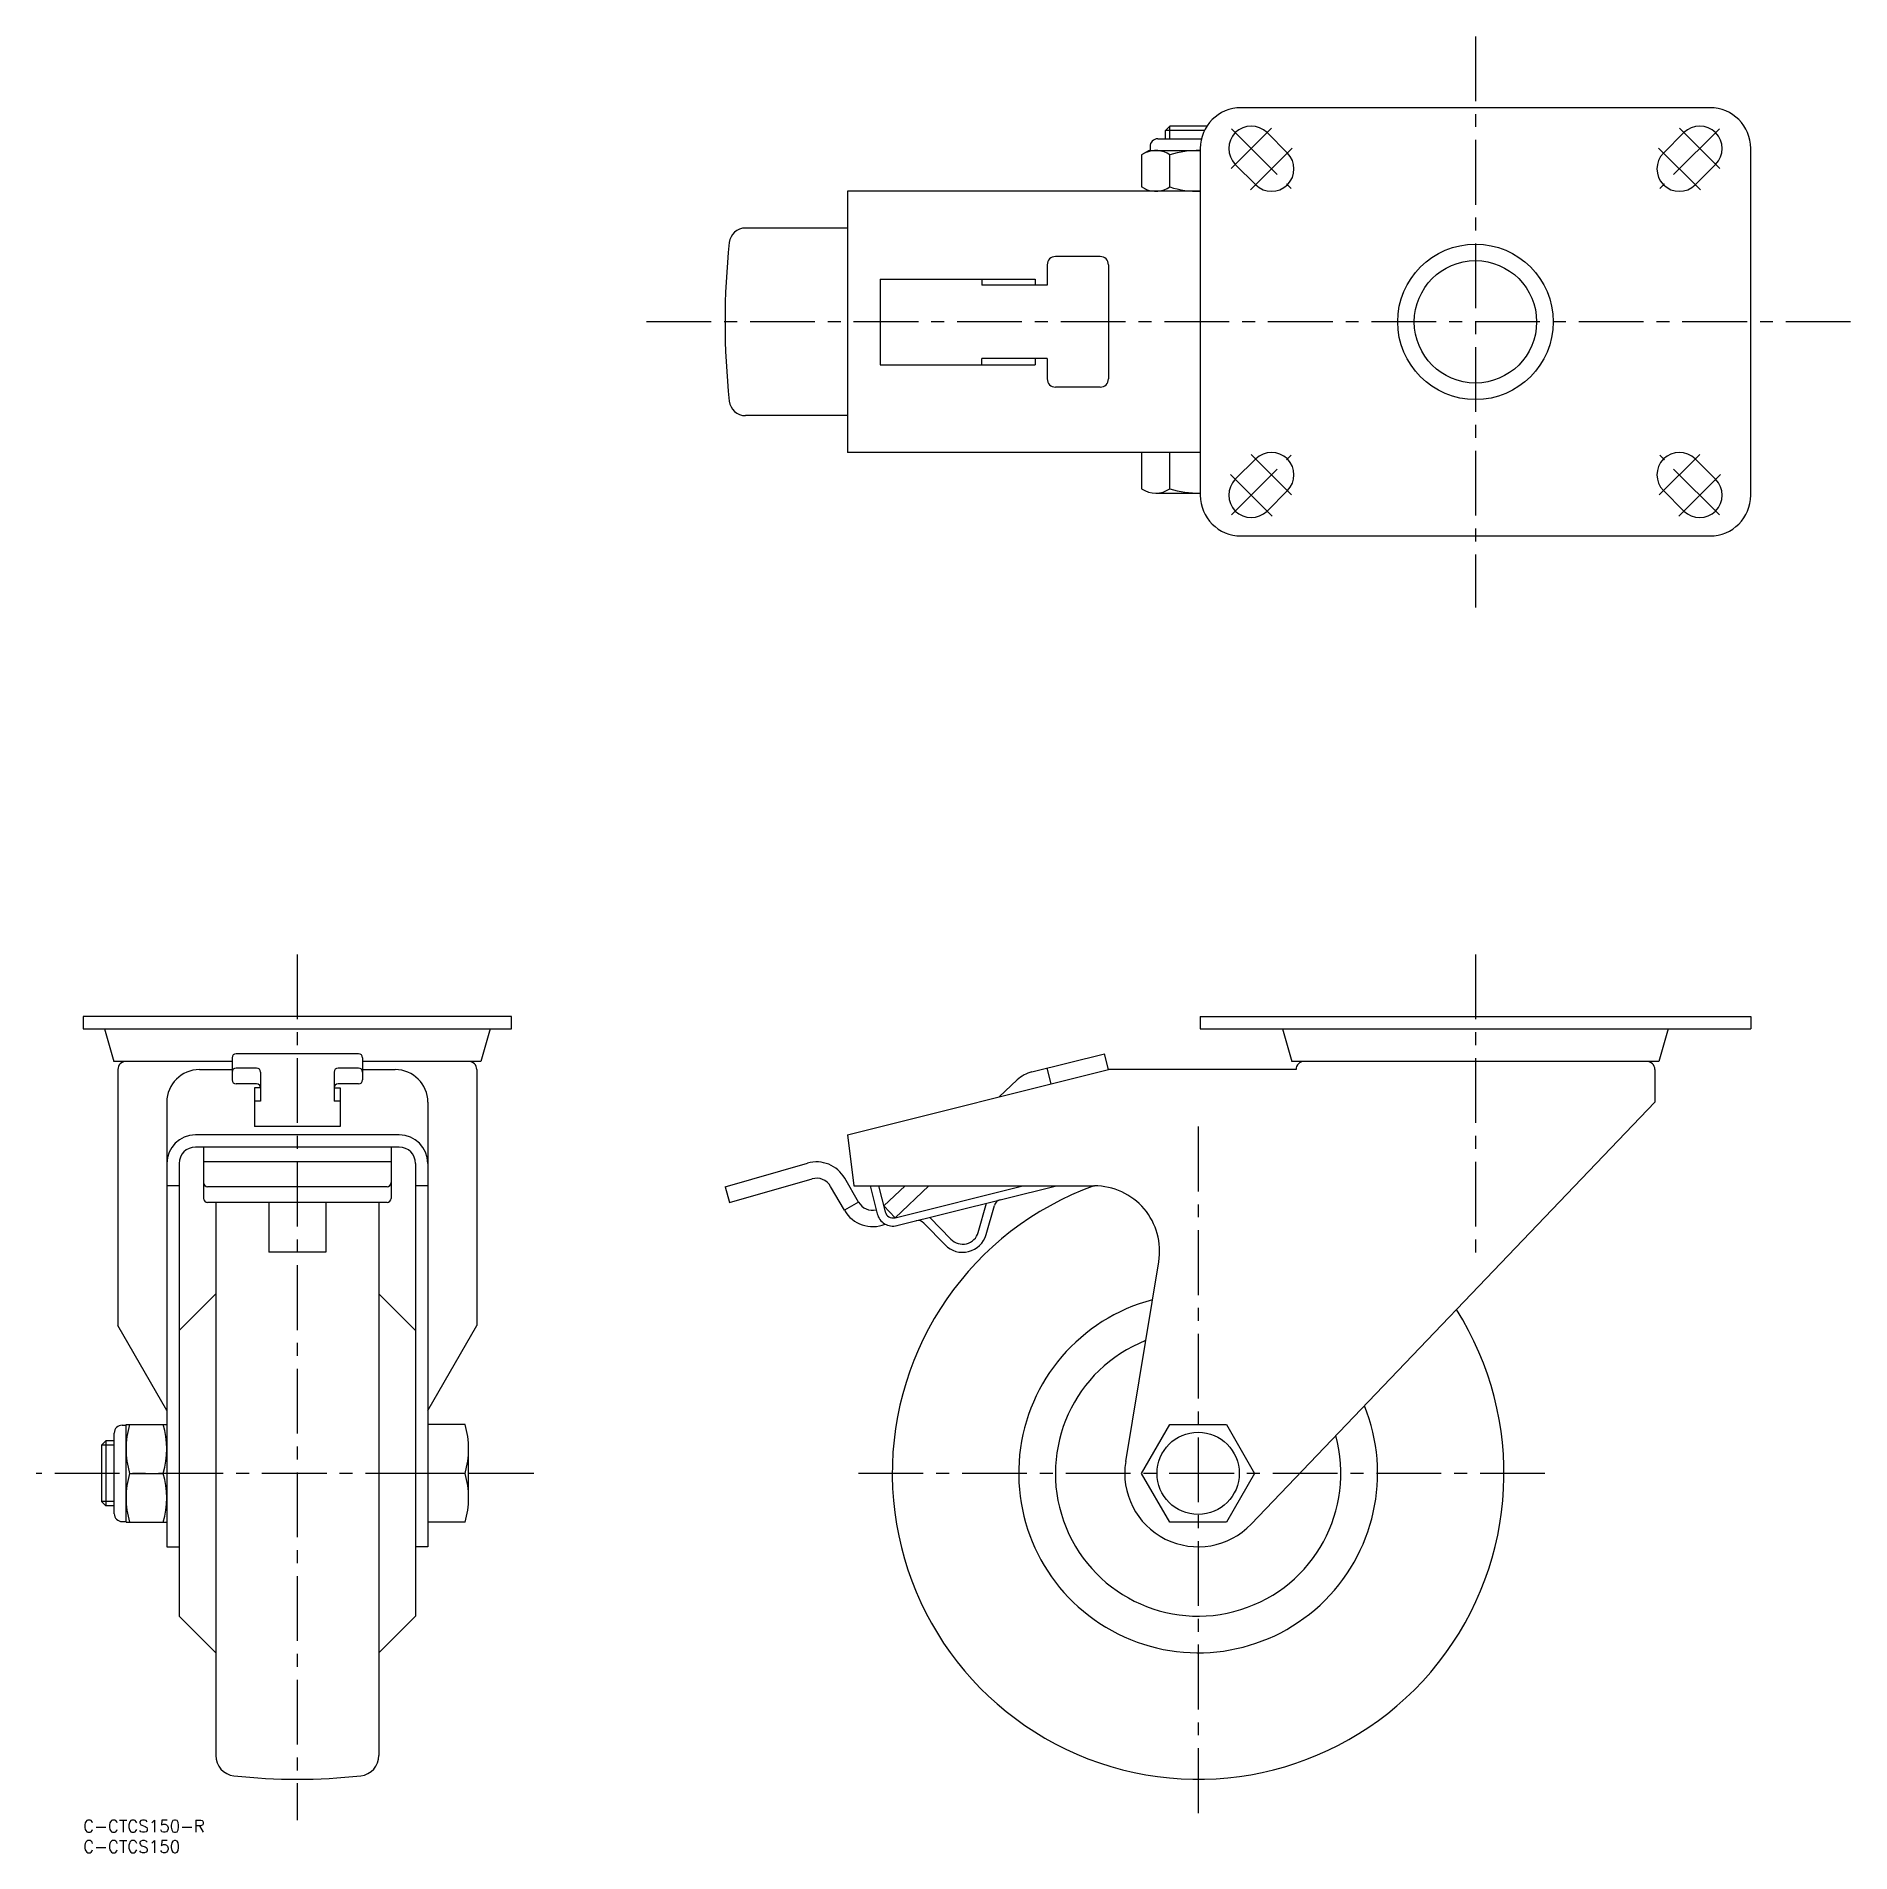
# Model space of a CAD drawing. Extents: x -11 to 433, y -8 to 437.
import ezdxf

# ---------------------------------------------------------------- set-up
doc = ezdxf.new("R2010")
doc.units = 0
doc.header["$LTSCALE"] = 0.5
doc.linetypes.add('CENTER', pattern=[50.8, 31.75, -6.35, 6.35, -6.35])
doc.linetypes.add('DASHED', pattern=[19.05, 12.7, -6.35])
for name, color, linetype in [('MSM_CENTER', 1, 'CENTER'), ('MSM_CONTINUOUS', 7, 'CONTINUOUS'), ('MSM_DASHED', 4, 'DASHED'), ('MSM_PART_NUMBER', 7, 'CONTINUOUS')]:
    doc.layers.add(name, color=color, linetype=linetype)
doc.styles.get("Standard").update_dxf_attribs({"font": 'txt.shx', "height": 3, "bigfont": 'bigfont.shx'})

msp = doc.modelspace()

# ---------------------------------------------------------------- linework, layer by layer
at = {"layer": 'MSM_CENTER'}
for p, q in [((341.38, 437.32), (341.38, 297.32)), ((281.46, 404.9), (291.38, 414.82)), ((281.57, 414.64), (296.2, 400)), ((401.2, 414.64), (386.57, 400)), ((401.31, 404.9), (391.39, 414.82)), ((286.24, 399.68), (296.47, 409.91)), ((396.53, 399.68), (386.29, 409.91)), ((433.38, 367.32), (135.38, 367.32)), ((281.56, 320), (296.19, 334.63)), ((286.39, 334.82), (296.31, 324.9)), ((396.38, 334.82), (386.46, 324.9)), ((401.2, 320), (386.57, 334.64)), ((281.29, 329.91), (291.53, 319.68)), ((401.47, 329.91), (391.24, 319.68)), ((52.5, 212.21), (52.5, 0)), ((341.38, 212.21), (341.38, 138.27)), ((273.38, 170), (273.38, 0)), ((110.5, 85), (-11.5, 85)), ((358.38, 85), (188.38, 85))]:
    msp.add_line(p, q, dxfattribs=at)
at = {"layer": 'MSM_CONTINUOUS'}
for p, q in [((398.88, 419.82), (283.88, 419.82)), ((266.47, 415.32), (265.38, 414.24)), ((265.38, 412.2), (265.38, 414.24)), ((274.91, 414.24), (265.38, 414.24)), ((275.53, 415.32), (266.47, 415.32)), ((261.58, 410.28), (261.58, 409.32)), ((263.5, 412.2), (274.17, 412.2)), ((273.88, 409.82), (273.88, 324.82)), ((295.27, 408.71), (290.27, 413.71)), ((392.49, 413.71), (387.49, 408.71)), ((408.88, 324.82), (408.88, 409.82)), ((261.38, 409.32), (259.53, 408.25)), ((259.53, 408.25), (259.53, 400.39)), ((261.38, 409.32), (273.88, 409.32)), ((266.46, 400.39), (266.46, 408.25)), ((282.49, 405.93), (287.49, 400.93)), ((395.27, 400.93), (400.27, 405.93)), ((187.38, 399.32), (187.38, 335.32)), ((273.88, 399.32), (187.38, 399.32)), ((261.38, 399.32), (259.53, 400.39)), ((187.38, 390.32), (162.39, 390.32)), ((249.38, 383.32), (238.38, 383.32)), ((236.38, 381.32), (236.38, 376.32)), ((251.38, 381.32), (251.38, 353.32)), ((195.38, 377.82), (195.38, 356.82)), ((195.38, 377.82), (233.38, 377.82)), ((220.38, 377.82), (220.38, 376.32)), ((236.38, 376.32), (220.38, 376.32)), ((233.38, 377.82), (233.38, 376.32)), ((195.38, 356.82), (233.38, 356.82)), ((236.38, 358.32), (220.38, 358.32)), ((220.38, 356.82), (220.38, 358.32)), ((233.38, 358.32), (233.38, 356.82)), ((236.38, 358.32), (236.38, 353.32)), ((249.38, 351.32), (238.38, 351.32)), ((187.38, 344.32), (162.39, 344.32)), ((273.88, 335.32), (187.38, 335.32)), ((259.53, 335.32), (259.53, 326.39)), ((266.46, 326.39), (266.46, 335.32)), ((287.49, 333.71), (282.49, 328.71)), ((400.27, 328.71), (395.27, 333.71)), ((262.99, 325.32), (273.88, 325.32)), ((290.27, 320.93), (295.27, 325.93)), ((387.49, 325.93), (392.49, 320.93)), ((283.88, 314.82), (398.88, 314.82)), ((105, 197), (0, 197)), ((0, 197), (0, 194)), ((105, 194), (105, 197)), ((273.88, 197), (273.88, 194)), ((273.88, 197), (408.88, 197)), ((408.88, 197), (408.88, 194)), ((0, 194), (105, 194)), ((5.21, 194), (7.5, 186)), ((99.79, 194), (97.5, 186)), ((273.88, 194), (408.88, 194)), ((294.1, 194), (296.38, 186)), ((388.67, 194), (386.38, 186)), ((67.5, 187.88), (37.5, 187.88)), ((232.59, 183.43), (250.41, 187.88)), ((251.38, 184), (250.41, 187.88)), ((36.5, 186), (7.5, 186)), ((8.5, 184), (8.5, 121.24)), ((28.5, 184), (36.5, 184)), ((36.5, 186.88), (36.5, 181.49)), ((42.5, 184.37), (37.5, 184.37)), ((43.5, 183.37), (43.5, 176.25)), ((61.5, 183.37), (61.5, 176.25)), ((67.5, 184.37), (62.5, 184.37)), ((68.5, 186.88), (68.5, 181.49)), ((97.5, 186), (68.5, 186)), ((68.5, 184), (76.5, 184)), ((96.5, 184), (96.5, 121.24)), ((187.38, 168), (251.38, 184)), ((237.35, 180.49), (236.38, 184.37)), ((297.38, 184), (251.38, 184)), ((386.38, 186), (296.38, 186)), ((385.38, 184), (385.38, 176)), ((42.5, 180.49), (37.5, 180.49)), ((43.5, 179.49), (42, 179.49)), ((42, 179.49), (42, 170)), ((61.5, 179.49), (63, 179.49)), ((67.5, 180.49), (62.5, 180.49)), ((63, 179.49), (63, 170)), ((229.04, 181.48), (224.62, 177.31)), ((20.5, 176), (20.5, 67)), ((43.5, 176.25), (42, 176.25)), ((63, 176.25), (61.5, 176.25)), ((84.5, 176), (84.5, 67)), ((286.39, 72.55), (385.38, 176)), ((63, 170), (42, 170)), ((77.5, 168), (27.5, 168)), ((77.5, 165), (27.5, 165)), ((29.5, 165), (29.5, 152.42)), ((75.5, 165), (75.5, 152.42)), ((187.38, 168), (188.96, 155.5)), ((23.5, 161), (23.5, 50)), ((75.5, 161.35), (29.5, 161.35)), ((81.5, 161), (81.5, 50)), ((157.38, 155.27), (177.6, 161.05)), ((158.48, 151.42), (178.7, 157.2)), ((190.11, 151.5), (186.73, 157.35)), ((23.5, 155.5), (20.5, 155.5)), ((74.5, 155.27), (30.5, 155.27)), ((74.5, 151.42), (30.5, 151.42)), ((32.5, 151.42), (32.5, 15.82)), ((45.5, 151.42), (45.5, 139.19)), ((59.5, 151.42), (59.5, 139.19)), ((72.5, 151.42), (72.5, 15.82)), ((84.5, 155.5), (81.5, 155.5)), ((157.38, 155.27), (158.48, 151.42)), ((186.65, 149.5), (183.27, 155.35)), ((190.11, 151.5), (186.65, 149.5)), ((188.96, 155.5), (247.93, 155.5)), ((192.97, 155.5), (194.69, 148.64)), ((195.03, 155.5), (196.63, 149.13)), ((201.52, 155.5), (196.32, 150.59)), ((199.05, 147.67), (230.37, 155.5)), ((207.35, 155.5), (199.07, 147.68)), ((199.54, 145.73), (238.62, 155.5)), ((199.07, 147.68), (196.32, 150.59)), ((212.75, 142.41), (207.59, 147.74)), ((219.48, 144.09), (221.52, 151.22)), ((221.4, 143.54), (223.44, 150.67)), ((211.32, 141.02), (206.16, 146.35)), ((59.5, 139.19), (45.5, 139.19)), ((255.62, 87.93), (263.71, 136.89)), ((23.5, 120), (32.5, 129)), ((81.5, 120), (72.5, 129)), ((20.5, 100.45), (8.5, 121.24)), ((84.5, 100.45), (96.5, 121.24)), ((7.62, 75.11), (7.62, 94.89)), ((9.54, 96.81), (10.5, 96.81)), ((10.5, 73), (10.5, 97)), ((10.5, 97), (20.5, 97)), ((93.64, 97), (84.5, 97)), ((259.53, 85), (266.46, 97)), ((266.46, 97), (280.31, 97)), ((280.31, 97), (287.24, 85)), ((4.5, 91.92), (5.58, 93)), ((4.5, 91.92), (4.5, 78.08)), ((7.62, 93), (5.58, 93)), ((5.58, 93), (5.58, 77)), ((94.5, 79), (94.5, 91)), ((11.24, 85), (19.64, 85)), ((93.64, 85), (84.5, 85)), ((266.46, 73), (259.53, 85)), ((287.24, 85), (280.31, 73)), ((4.5, 78.08), (5.58, 77)), ((7.62, 77), (5.58, 77)), ((9.54, 73.19), (10.5, 73.19)), ((10.5, 73), (20.5, 73)), ((93.64, 73), (84.5, 73)), ((280.31, 73), (266.46, 73)), ((20.5, 67), (23.5, 67)), ((84.5, 67), (81.5, 67)), ((23.5, 50), (32.5, 41)), ((81.5, 50), (72.5, 41))]:
    msp.add_line(p, q, dxfattribs=at)
for centre, radius in [((341.38, 367.32), 19.06), ((341.38, 367.32), 15), ((273.38, 85), 10.08)]:
    msp.add_circle(centre, radius, dxfattribs=at)
for centre, radius, start, end in [((283.88, 409.82), 10, 90, 180), ((398.88, 409.82), 10, 360, 90), ((286.38, 409.82), 5.5, 45, 225), ((396.38, 409.82), 5.5, 315, 135), ((263.5, 410.28), 1.92, 90, 180), ((262.99, 403.19), 6.13, 55.6158, 115.6158), ((273.42, 386.23), 23.1, 88.8607, 107.5601), ((291.38, 404.82), 5.5, 225, 45), ((391.38, 404.82), 5.5, 135, 315), ((262.99, 405.46), 6.13, 244.3842, 304.3842), ((273.42, 422.42), 23.1, 252.4399, 271.1393), ((162.39, 386.32), 4, 90, 173.9408), ((341.38, 367.32), 184, 173.9408, 186.0592), ((238.38, 381.32), 2, 90, 180), ((249.38, 381.32), 2, 0, 90), ((238.38, 353.32), 2, 180, 270), ((249.38, 353.32), 2, 270, 0), ((162.39, 348.32), 4, 186.0592, 270), ((291.38, 329.82), 5.5, 315, 135), ((391.38, 329.82), 5.5, 45, 225), ((262.99, 331.46), 6.13, 235.6158, 304.3842), ((273.42, 348.42), 23.1, 252.4399, 271.1393), ((286.38, 324.82), 5.5, 135, 315), ((396.38, 324.82), 5.5, 225, 45), ((283.88, 324.82), 10, 180, 270), ((398.88, 324.82), 10, 270, 0), ((37.5, 186.88), 1, 90, 180), ((67.5, 186.88), 1, 0, 90), ((10.5, 184), 2, 90, 180), ((28.5, 176), 8, 90, 180), ((37.5, 183.37), 1, 90, 180), ((42.5, 183.37), 1, 0, 90), ((62.5, 183.37), 1, 90, 180), ((67.5, 183.37), 1, 0, 90), ((76.5, 176), 8, 0, 90), ((94.5, 184), 2, 0, 90), ((234.53, 175.66), 8, 104.0362, 133.3507), ((299.38, 184), 2, 90, 180), ((383.38, 184), 2, 0, 90), ((37.5, 181.49), 1, 180, 270), ((42.5, 179.49), 1, 0, 90), ((62.5, 179.49), 1, 90, 180), ((67.5, 181.49), 1, 270, 0), ((27.5, 161), 7, 90, 180), ((27.5, 161), 4, 90, 180), ((77.5, 161), 7, 0, 90), ((77.5, 161), 4, 0, 90), ((179.8, 153.35), 8, 30, 105.9454), ((30.5, 156.27), 1, 180, 270), ((74.5, 156.27), 1, 270, 0), ((179.8, 153.35), 4, 30, 105.9454), ((30.5, 152.42), 1, 180, 270), ((74.5, 152.42), 1, 270, 0), ((193.57, 153.5), 4, 210, 282.6139), ((273.38, 85), 75, 109.948, 32.3726), ((225.36, 150.12), 2, 104.0362, 164.0362), ((247.93, 139.5), 16, 350.6199, 90), ((193.57, 153.5), 8, 210, 292.4896), ((198.57, 149.61), 4, 194.0362, 284.0362), ((193.57, 153.5), 4, 312.4071, 313.3507), ((198.57, 149.61), 2, 194.0362, 284.0362), ((193.57, 153.5), 8, 313.2185, 313.3507), ((204.72, 144.96), 2, 44.0362, 104.0362), ((215.63, 145.19), 6, 224.0362, 344.0362), ((215.63, 145.19), 4, 224.0362, 344.0362), ((273.38, 85), 44, 104.7677, 22.1114), ((273.38, 85), 35, 111.5696, 15.3095), ((9.54, 94.89), 1.92, 90, 180), ((31.92, 91), 21.42, 163.7343, 196.2657), ((-0.92, 91), 21.42, 343.7343, 16.2657), ((73.08, 91), 21.42, 343.7343, 16.2657), ((31.92, 79), 21.42, 163.7343, 196.2657), ((-0.92, 79), 21.42, 343.7343, 16.2657), ((73.08, 79), 21.42, 343.7343, 16.2657), ((273.38, 85), 18, 170.6199, 316.2592), ((9.54, 75.11), 1.92, 180, 270), ((37.5, 15.82), 5, 180, 263.7599), ((67.5, 15.82), 5, 276.2401, 0), ((52.5, 153), 143, 263.7599, 276.2401)]:
    msp.add_arc(centre, radius, start, end, dxfattribs=at)
at = {"layer": 'MSM_DASHED'}
for p, q in [((266.47, 412.2), (266.47, 415.32)), ((7.62, 91.92), (4.5, 91.92)), ((7.62, 78.08), (4.5, 78.08))]:
    msp.add_line(p, q, dxfattribs=at)

# ---------------------------------------------------------------- texts
at = {"layer": 'MSM_PART_NUMBER'}
for s, p in [('C-CTCS150-R', (0, -3)), ('C-CTCS150', (0, -8))]:
    msp.add_text(s, height=3, dxfattribs=at).set_placement(p)

doc.saveas('drawing.dxf')
